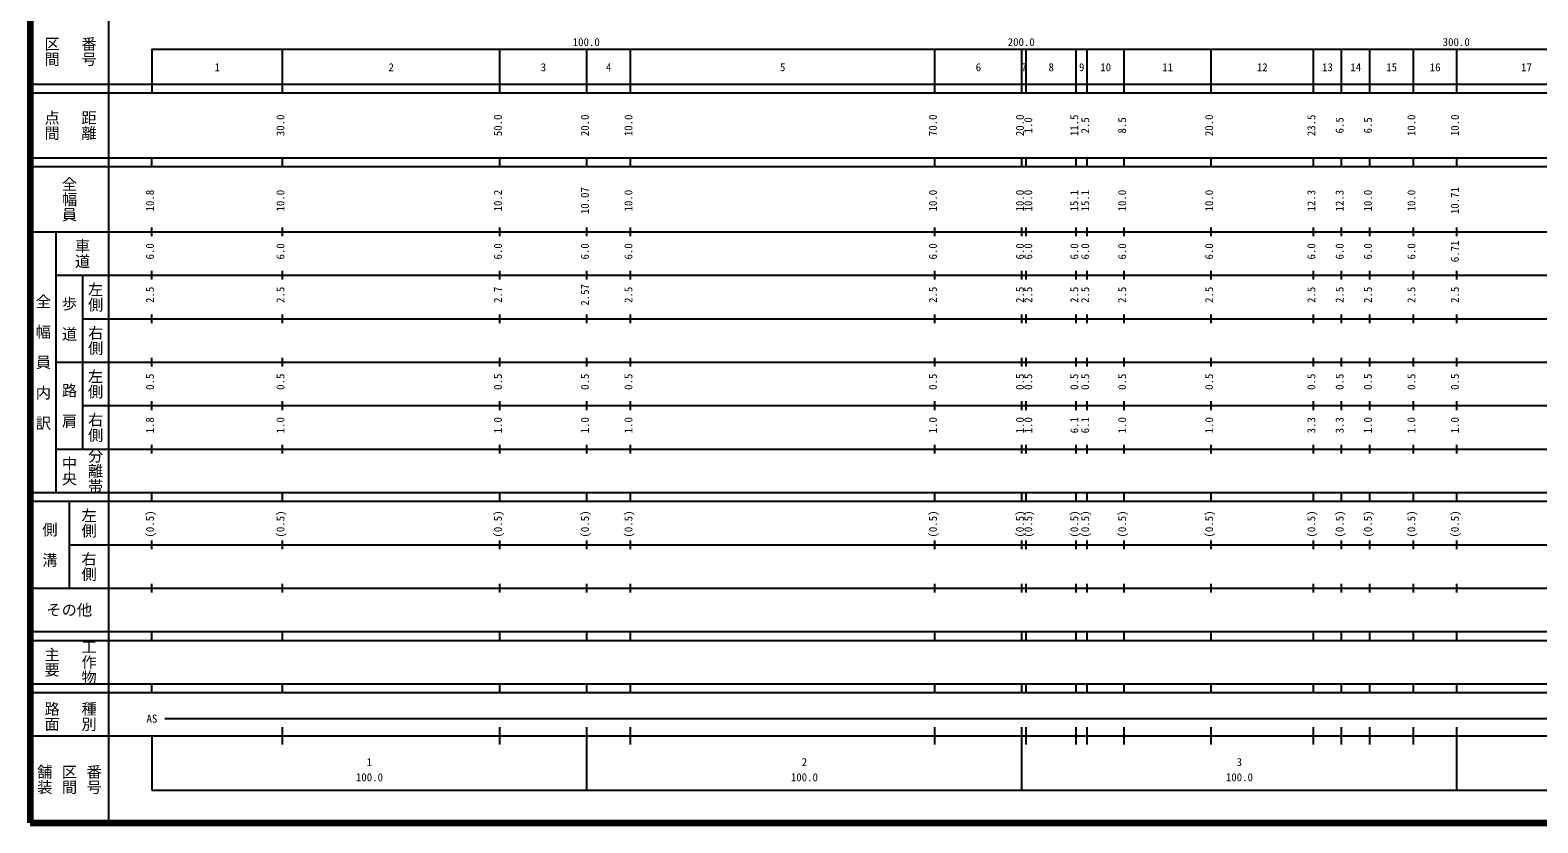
# Model space of a CAD drawing. Units: millimetres on the paper, enlarged 1000 times. Extents: x 40000 to 680000, y 20000 to 380000.
# Drawn here: x 40000 to 386611, y 20000 to 202409 of the extents above; entities that cross this region are included whole.
import ezdxf
from ezdxf.enums import TextEntityAlignment as Align

# ---------------------------------------------------------------- set-up
doc = ezdxf.new("R2010")
doc.units = ezdxf.units.MM
doc.header["$LTSCALE"] = 1000
doc.layers.add('M-TTL', color=2, linetype='Continuous', lineweight=140)
doc.layers.add('M-TTL-BAND', color=7, linetype='Continuous', lineweight=25)
doc.styles.add('@ＭＳ ゴシック', font='')
doc.styles.add('ＭＳ ゴシック', font='')
doc.styles.get('@ＭＳ ゴシック').set_extended_font_data('@MS Gothic')
doc.styles.get('ＭＳ ゴシック').set_extended_font_data('MS Gothic')

msp = doc.modelspace()

# ---------------------------------------------------------------- linework, layer by layer
at = {"layer": 'M-TTL'}
for p, q in [((40000, 380000), (40000, 20000)), ((40000, 20000), (680000, 20000))]:
    msp.add_line(p, q, dxfattribs=at)
at = {"layer": 'M-TTL-BAND'}
for p, q in [((58000, 370000), (58000, 20000)), ((68000, 198000), (579000, 198000)), ((68000, 198000), (68000, 188000)), ((98000, 188000), (98000, 198000)), ((148000, 188000), (148000, 198000)), ((168000, 188000), (168000, 198000)), ((178000, 188000), (178000, 198000)), ((248000, 188000), (248000, 198000)), ((268000, 188000), (268000, 198000)), ((269000, 188000), (269000, 198000)), ((280500, 188000), (280500, 198000)), ((283000, 188000), (283000, 198000)), ((291500, 188000), (291500, 198000)), ((311500, 188000), (311500, 198000)), ((335000, 188000), (335000, 198000)), ((341500, 188000), (341500, 198000)), ((348000, 188000), (348000, 198000)), ((358000, 188000), (358000, 198000)), ((368000, 188000), (368000, 198000)), ((40000, 190000), (579000, 190000)), ((40000, 188000), (579000, 188000)), ((40000, 173000), (579000, 173000)), ((40000, 171000), (579000, 171000)), ((68000, 171000), (68000, 173000)), ((98000, 171000), (98000, 173000)), ((148000, 171000), (148000, 173000)), ((168000, 171000), (168000, 173000)), ((178000, 171000), (178000, 173000)), ((248000, 171000), (248000, 173000)), ((268000, 171000), (268000, 173000)), ((269000, 171000), (269000, 173000)), ((280500, 171000), (280500, 173000)), ((283000, 171000), (283000, 173000)), ((291500, 171000), (291500, 173000)), ((311500, 171000), (311500, 173000)), ((335000, 171000), (335000, 173000)), ((341500, 171000), (341500, 173000)), ((348000, 171000), (348000, 173000)), ((358000, 171000), (358000, 173000)), ((368000, 171000), (368000, 173000)), ((40000, 156000), (579000, 156000)), ((46000, 96000), (46000, 156000)), ((68000, 155000), (68000, 157000)), ((98000, 155000), (98000, 157000)), ((148000, 155000), (148000, 157000)), ((168000, 155000), (168000, 157000)), ((178000, 155000), (178000, 157000)), ((248000, 155000), (248000, 157000)), ((268000, 155000), (268000, 157000)), ((269000, 155000), (269000, 157000)), ((280500, 155000), (280500, 157000)), ((283000, 155000), (283000, 157000)), ((291500, 155000), (291500, 157000)), ((311500, 155000), (311500, 157000)), ((335000, 155000), (335000, 157000)), ((341500, 155000), (341500, 157000)), ((348000, 155000), (348000, 157000)), ((358000, 155000), (358000, 157000)), ((368000, 155000), (368000, 157000)), ((46000, 146000), (579000, 146000)), ((52000, 146000), (52000, 106000)), ((68000, 145000), (68000, 147000)), ((98000, 145000), (98000, 147000)), ((148000, 145000), (148000, 147000)), ((168000, 145000), (168000, 147000)), ((178000, 145000), (178000, 147000)), ((248000, 145000), (248000, 147000)), ((268000, 145000), (268000, 147000)), ((269000, 145000), (269000, 147000)), ((280500, 145000), (280500, 147000)), ((283000, 145000), (283000, 147000)), ((291500, 145000), (291500, 147000)), ((311500, 145000), (311500, 147000)), ((335000, 145000), (335000, 147000)), ((341500, 145000), (341500, 147000)), ((348000, 145000), (348000, 147000)), ((358000, 145000), (358000, 147000)), ((368000, 145000), (368000, 147000)), ((52000, 136000), (579000, 136000)), ((68000, 135000), (68000, 137000)), ((98000, 135000), (98000, 137000)), ((148000, 135000), (148000, 137000)), ((168000, 135000), (168000, 137000)), ((178000, 135000), (178000, 137000)), ((248000, 135000), (248000, 137000)), ((268000, 135000), (268000, 137000)), ((269000, 135000), (269000, 137000)), ((280500, 135000), (280500, 137000)), ((283000, 135000), (283000, 137000)), ((291500, 135000), (291500, 137000)), ((311500, 135000), (311500, 137000)), ((335000, 135000), (335000, 137000)), ((341500, 135000), (341500, 137000)), ((348000, 135000), (348000, 137000)), ((358000, 135000), (358000, 137000)), ((368000, 135000), (368000, 137000)), ((46000, 126000), (579000, 126000)), ((68000, 125000), (68000, 127000)), ((98000, 125000), (98000, 127000)), ((148000, 125000), (148000, 127000)), ((168000, 125000), (168000, 127000)), ((178000, 125000), (178000, 127000)), ((248000, 125000), (248000, 127000)), ((268000, 125000), (268000, 127000)), ((269000, 125000), (269000, 127000)), ((280500, 125000), (280500, 127000)), ((283000, 125000), (283000, 127000)), ((291500, 125000), (291500, 127000)), ((311500, 125000), (311500, 127000)), ((335000, 125000), (335000, 127000)), ((341500, 125000), (341500, 127000)), ((348000, 125000), (348000, 127000)), ((358000, 125000), (358000, 127000)), ((368000, 125000), (368000, 127000)), ((52000, 116000), (579000, 116000)), ((68000, 115000), (68000, 117000)), ((98000, 115000), (98000, 117000)), ((148000, 115000), (148000, 117000)), ((168000, 115000), (168000, 117000)), ((178000, 115000), (178000, 117000)), ((248000, 115000), (248000, 117000)), ((268000, 115000), (268000, 117000)), ((269000, 115000), (269000, 117000)), ((280500, 115000), (280500, 117000)), ((283000, 115000), (283000, 117000)), ((291500, 115000), (291500, 117000)), ((311500, 115000), (311500, 117000)), ((335000, 115000), (335000, 117000)), ((341500, 115000), (341500, 117000)), ((348000, 115000), (348000, 117000)), ((358000, 115000), (358000, 117000)), ((368000, 115000), (368000, 117000)), ((46000, 106000), (579000, 106000)), ((68000, 105000), (68000, 107000)), ((98000, 105000), (98000, 107000)), ((148000, 105000), (148000, 107000)), ((168000, 105000), (168000, 107000)), ((178000, 105000), (178000, 107000)), ((248000, 105000), (248000, 107000)), ((268000, 105000), (268000, 107000)), ((269000, 105000), (269000, 107000)), ((280500, 105000), (280500, 107000)), ((283000, 105000), (283000, 107000)), ((291500, 105000), (291500, 107000)), ((311500, 105000), (311500, 107000)), ((335000, 105000), (335000, 107000)), ((341500, 105000), (341500, 107000)), ((348000, 105000), (348000, 107000)), ((358000, 105000), (358000, 107000)), ((368000, 105000), (368000, 107000)), ((40000, 96000), (579000, 96000)), ((40000, 94000), (579000, 94000)), ((49000, 94000), (49000, 74000)), ((68000, 94000), (68000, 96000)), ((98000, 94000), (98000, 96000)), ((148000, 94000), (148000, 96000)), ((168000, 94000), (168000, 96000)), ((178000, 94000), (178000, 96000)), ((248000, 94000), (248000, 96000)), ((268000, 94000), (268000, 96000)), ((269000, 94000), (269000, 96000)), ((280500, 94000), (280500, 96000)), ((283000, 94000), (283000, 96000)), ((291500, 94000), (291500, 96000)), ((311500, 94000), (311500, 96000)), ((335000, 94000), (335000, 96000)), ((341500, 94000), (341500, 96000)), ((348000, 94000), (348000, 96000)), ((358000, 94000), (358000, 96000)), ((368000, 94000), (368000, 96000)), ((49000, 84000), (579000, 84000)), ((68000, 83000), (68000, 85000)), ((98000, 83000), (98000, 85000)), ((148000, 83000), (148000, 85000)), ((168000, 83000), (168000, 85000)), ((178000, 83000), (178000, 85000)), ((248000, 83000), (248000, 85000)), ((268000, 83000), (268000, 85000)), ((269000, 83000), (269000, 85000)), ((280500, 83000), (280500, 85000)), ((283000, 83000), (283000, 85000)), ((291500, 83000), (291500, 85000)), ((311500, 83000), (311500, 85000)), ((335000, 83000), (335000, 85000)), ((341500, 83000), (341500, 85000)), ((348000, 83000), (348000, 85000)), ((358000, 83000), (358000, 85000)), ((368000, 83000), (368000, 85000)), ((40000, 74000), (579000, 74000)), ((68000, 73000), (68000, 75000)), ((98000, 73000), (98000, 75000)), ((148000, 73000), (148000, 75000)), ((168000, 73000), (168000, 75000)), ((178000, 73000), (178000, 75000)), ((248000, 73000), (248000, 75000)), ((268000, 73000), (268000, 75000)), ((269000, 73000), (269000, 75000)), ((280500, 73000), (280500, 75000)), ((283000, 73000), (283000, 75000)), ((291500, 73000), (291500, 75000)), ((311500, 73000), (311500, 75000)), ((335000, 73000), (335000, 75000)), ((341500, 73000), (341500, 75000)), ((348000, 73000), (348000, 75000)), ((358000, 73000), (358000, 75000)), ((368000, 73000), (368000, 75000)), ((40000, 64000), (579000, 64000)), ((68000, 62000), (68000, 64000)), ((98000, 62000), (98000, 64000)), ((148000, 62000), (148000, 64000)), ((168000, 62000), (168000, 64000)), ((178000, 62000), (178000, 64000)), ((248000, 62000), (248000, 64000)), ((268000, 62000), (268000, 64000)), ((269000, 62000), (269000, 64000)), ((280500, 62000), (280500, 64000)), ((283000, 62000), (283000, 64000)), ((291500, 62000), (291500, 64000)), ((311500, 62000), (311500, 64000)), ((335000, 62000), (335000, 64000)), ((341500, 62000), (341500, 64000)), ((348000, 62000), (348000, 64000)), ((358000, 62000), (358000, 64000)), ((368000, 62000), (368000, 64000)), ((40000, 62000), (579000, 62000)), ((40000, 52000), (579000, 52000)), ((68000, 50000), (68000, 52000)), ((98000, 50000), (98000, 52000)), ((148000, 50000), (148000, 52000)), ((168000, 50000), (168000, 52000)), ((178000, 50000), (178000, 52000)), ((248000, 50000), (248000, 52000)), ((268000, 50000), (268000, 52000)), ((269000, 50000), (269000, 52000)), ((280500, 50000), (280500, 52000)), ((283000, 50000), (283000, 52000)), ((291500, 50000), (291500, 52000)), ((311500, 50000), (311500, 52000)), ((335000, 50000), (335000, 52000)), ((341500, 50000), (341500, 52000)), ((348000, 50000), (348000, 52000)), ((358000, 50000), (358000, 52000)), ((368000, 50000), (368000, 52000)), ((40000, 50000), (579000, 50000)), ((71000, 44000), (565000, 44000)), ((98000, 38000), (98000, 42000)), ((148000, 38000), (148000, 42000)), ((168000, 27500), (168000, 42000)), ((178000, 38000), (178000, 42000)), ((248000, 38000), (248000, 42000)), ((268000, 27500), (268000, 42000)), ((269000, 38000), (269000, 42000)), ((280500, 38000), (280500, 42000)), ((283000, 38000), (283000, 42000)), ((291500, 38000), (291500, 42000)), ((311500, 38000), (311500, 42000)), ((335000, 38000), (335000, 42000)), ((341500, 38000), (341500, 42000)), ((348000, 38000), (348000, 42000)), ((358000, 38000), (358000, 42000)), ((368000, 27500), (368000, 42000)), ((40000, 40000), (579000, 40000)), ((68000, 40000), (68000, 27500)), ((68000, 27500), (579000, 27500))]:
    msp.add_line(p, q, dxfattribs=at)

# ---------------------------------------------------------------- texts
at = {"layer": 'M-TTL-BAND', "style": '@ＭＳ ゴシック'}
for s, p in [('区間', (45000, 197500)), ('番号', (53500, 197500)), ('点間', (45000, 180500)), ('距離', (53500, 180500)), ('全幅員', (49000, 163500)), ('車道', (52000, 151000)), ('左側', (55000, 141000)), ('全\u3000幅\u3000員\u3000内\u3000訳', (43000, 126000)), ('歩\u3000道', (49000, 136000)), ('右側', (55000, 131000)), ('左側', (55000, 121000)), ('路\u3000肩', (49000, 116000)), ('右側', (55000, 111000)), ('中央', (49000, 101000)), ('分離帯', (55000, 101000)), ('左側', (53500, 89000)), ('側\u3000溝', (44500, 84000)), ('右側', (53500, 79000)), ('主要', (45000, 57000)), ('工作物', (53500, 57000)), ('路面', (45000, 44500)), ('種別', (53500, 44500)), ('舗装', (43333, 30000)), ('区間', (49000, 30000)), ('番号', (54667, 30000))]:
    msp.add_text(s, height=2566, rotation=270, dxfattribs=at).set_placement(p, align=Align.MIDDLE_CENTER)
at = {"layer": 'M-TTL-BAND', "style": 'ＭＳ ゴシック'}
for s, p in [('100.0', (167844, 198195)), ('200.0', (267844, 198195)), ('300.0', (367844, 198195)), ('1', (83000, 192405)), ('2', (123000, 192405)), ('3', (158000, 192405)), ('4', (173000, 192405)), ('5', (213000, 192405)), ('6', (258000, 192405)), ('7', (268500, 192405)), ('8', (274750, 192405)), ('9', (281750, 192405)), ('10', (287250, 192405)), ('11', (301500, 192405)), ('12', (323250, 192405)), ('13', (338250, 192405)), ('14', (344750, 192405)), ('15', (353000, 192405)), ('16', (363000, 192405)), ('17', (384000, 192405)), ('AS', (68000, 42500)), ('1', (118000, 32523)), ('2', (218000, 32523)), ('3', (318000, 32523)), ('100.0', (118000, 29033)), ('100.0', (218000, 29033)), ('100.0', (318000, 29033))]:
    msp.add_text(s, height=1833, dxfattribs=at).set_placement(p, align=Align.BOTTOM_CENTER)
for s, p in [('30.0', (99000, 180500)), ('50.0', (149000, 180500)), ('20.0', (169000, 180500)), ('10.0', (179000, 180500)), ('70.0', (249000, 180500)), ('20.0', (269000, 180500)), ('1.0', (270912, 180500)), ('11.5', (281500, 180500)), ('2.5', (284000, 180500)), ('8.5', (292500, 180500)), ('20.0', (312500, 180500)), ('23.5', (336000, 180500)), ('6.5', (342500, 180500)), ('6.5', (349000, 180500)), ('10.0', (359000, 180500)), ('10.0', (369000, 180500)), ('10.8', (69000, 163174)), ('10.0', (99000, 163174)), ('10.2', (149000, 163174)), ('10.07', (169000, 163174)), ('10.0', (179000, 163174)), ('10.0', (249000, 163174)), ('10.0', (269000, 163174)), ('10.0', (270912, 163174)), ('15.1', (281500, 163174)), ('15.1', (284000, 163174)), ('10.0', (292500, 163174)), ('10.0', (312500, 163174)), ('12.3', (336000, 163174)), ('12.3', (342500, 163174)), ('10.0', (349000, 163174)), ('10.0', (359000, 163174)), ('10.71', (369000, 163174)), ('6.0', (69000, 151500)), ('6.0', (99000, 151500)), ('6.0', (149000, 151500)), ('6.0', (169000, 151500)), ('6.0', (179000, 151500)), ('6.0', (249000, 151500)), ('6.0', (269000, 151500)), ('6.0', (270912, 151500)), ('6.0', (281500, 151500)), ('6.0', (284000, 151500)), ('6.0', (292500, 151500)), ('6.0', (312500, 151500)), ('6.0', (336000, 151500)), ('6.0', (342500, 151500)), ('6.0', (349000, 151500)), ('6.0', (359000, 151500)), ('6.71', (369000, 151500)), ('2.5', (69000, 141500)), ('2.5', (99000, 141500)), ('2.7', (149000, 141500)), ('2.57', (169000, 141500)), ('2.5', (179000, 141500)), ('2.5', (249000, 141500)), ('2.5', (269000, 141500)), ('2.5', (270912, 141500)), ('2.5', (281500, 141500)), ('2.5', (284000, 141500)), ('2.5', (292500, 141500)), ('2.5', (312500, 141500)), ('2.5', (336000, 141500)), ('2.5', (342500, 141500)), ('2.5', (349000, 141500)), ('2.5', (359000, 141500)), ('2.5', (369000, 141500)), ('0.5', (69000, 121500)), ('0.5', (99000, 121500)), ('0.5', (149000, 121500)), ('0.5', (169000, 121500)), ('0.5', (179000, 121500)), ('0.5', (249000, 121500)), ('0.5', (269000, 121500)), ('0.5', (270912, 121500)), ('0.5', (281500, 121500)), ('0.5', (284000, 121500)), ('0.5', (292500, 121500)), ('0.5', (312500, 121500)), ('0.5', (336000, 121500)), ('0.5', (342500, 121500)), ('0.5', (349000, 121500)), ('0.5', (359000, 121500)), ('0.5', (369000, 121500)), ('1.8', (69000, 111500)), ('1.0', (99000, 111500)), ('1.0', (149000, 111500)), ('1.0', (169000, 111500)), ('1.0', (179000, 111500)), ('1.0', (249000, 111500)), ('1.0', (269000, 111500)), ('1.0', (270912, 111500)), ('6.1', (281500, 111500)), ('6.1', (284000, 111500)), ('1.0', (292500, 111500)), ('1.0', (312500, 111500)), ('3.3', (336000, 111500)), ('3.3', (342500, 111500)), ('1.0', (349000, 111500)), ('1.0', (359000, 111500)), ('1.0', (369000, 111500)), ('(0.5)', (69000, 88764)), ('(0.5)', (99000, 88764)), ('(0.5)', (149000, 88764)), ('(0.5)', (169000, 88764)), ('(0.5)', (179000, 88764)), ('(0.5)', (249000, 88764)), ('(0.5)', (269000, 88764)), ('(0.5)', (270912, 88764)), ('(0.5)', (281500, 88764)), ('(0.5)', (284000, 88764)), ('(0.5)', (292500, 88764)), ('(0.5)', (312500, 88764)), ('(0.5)', (336000, 88764)), ('(0.5)', (342500, 88764)), ('(0.5)', (349000, 88764)), ('(0.5)', (359000, 88764)), ('(0.5)', (369000, 88764))]:
    msp.add_text(s, height=1833, rotation=90, dxfattribs=at).set_placement(p, align=Align.BOTTOM_CENTER)
msp.add_text('その他', height=2566, dxfattribs=at).set_placement((49000, 69000), align=Align.MIDDLE_CENTER)

doc.saveas('drawing.dxf')
